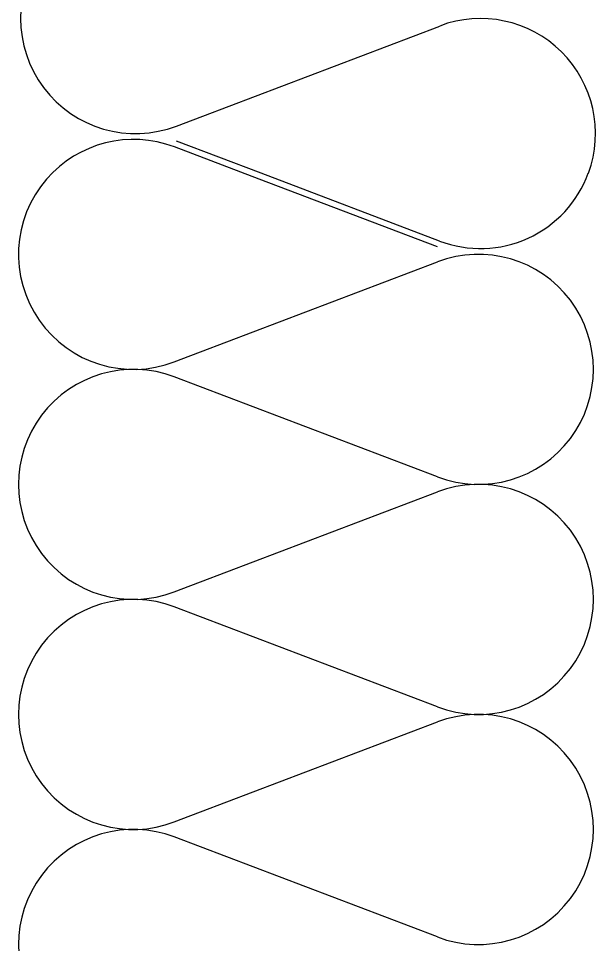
# Model space of a CAD drawing. Header units: millimetres. Extents: x 10 to 76.1, y 10 to 63.5.
# Drawn here: x 10.3914 to 10.4647, y 25.0444 to 25.1619 of the extents above; entities that cross this region are included whole.
import ezdxf

# ---------------------------------------------------------------- set-up
doc = ezdxf.new("R2010")
doc.units = ezdxf.units.MM
doc.layers.add('lana de vidrio', color=2, linetype='Continuous')

msp = doc.modelspace()

# ---------------------------------------------------------------- linework, layer by layer
at = {"layer": 'lana de vidrio', "color": 2}
for p, q in [((10.41143403353631, 25.14829865672001), (10.4448707506178, 25.16099778468056)), ((10.42196320930049, 25.14156045111971), (10.41118367985297, 25.14565447217679)), ((10.42221356298428, 25.14230192640976), (10.41143403353676, 25.14639594746685)), ((10.44485835986843, 25.13370152546186), (10.42221357859439, 25.14230192048111)), ((10.44460800618464, 25.13296005017181), (10.4219632249106, 25.14156044519105)), ((10.41117128910315, 25.11835821295809), (10.44460800618464, 25.13105734091865)), ((10.44460800618464, 25.10375637574437), (10.41117128910406, 25.11645550370493)), ((10.41117128910315, 25.08915453853111), (10.44460800618464, 25.10185366649121)), ((10.44460800618464, 25.07455270131694), (10.41117128910406, 25.08725182927749)), ((10.41117128910315, 25.05995086410367), (10.44460800618464, 25.07264999206378)), ((10.44460800618464, 25.04534902689007), (10.41117128910406, 25.05804815485017))]:
    msp.add_line(p, q, dxfattribs=at)
for centre, radius, start, end in [((10.40624963625778, 25.16194913930686), 0.01460183721366949, 69.20342834229966, 290.7965716577004), ((10.45005514789814, 25.14734730209326), 0.01460183721366781, 339.785835708277, 110.7965716606688), ((10.40599928257331, 25.13200398958982), 0.01460183721366949, 69.20342834229966, 139.1205401445984), ((10.45004275714878, 25.14735200804929), 0.01460183721366781, 249.2034283393312, 339.7661301144282), ((10.40598689182372, 25.13200869554494), 0.01460183721366949, 139.1449863810196, 290.7965716577004), ((10.44979240346498, 25.11740685833179), 0.01460183721366781, 249.2034283393312, 110.7965716606688), ((10.40598689182372, 25.10280502111751), 0.01460183721366949, 69.20342834229966, 290.7965716577004), ((10.44979240346498, 25.08820318390436), 0.01460183721366781, 249.2034283393312, 110.7965716606688), ((10.40598689182372, 25.0736013466911), 0.01460183721366949, 69.20342834229966, 290.7965716577004), ((10.44979240346498, 25.05899950947692), 0.01460183721366781, 249.2034283393312, 110.7965716606688), ((10.40598689182372, 25.04439767226366), 0.01460183721366949, 69.20342834229966, 290.7965716577004)]:
    msp.add_arc(centre, radius, start, end, dxfattribs=at)

doc.saveas('drawing.dxf')
